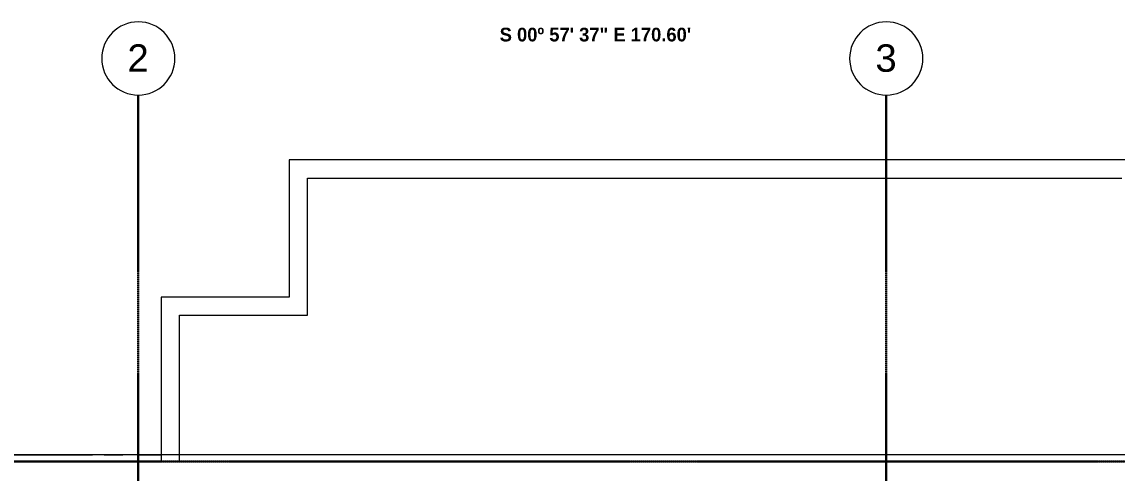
# Model space of a CAD drawing. Header units: inches. Extents: x -4110 to -1846, y 9754 to 12280.
# Drawn here: x -3205.2 to -2726.4, y 12082.2 to 12279.5 of the extents above; entities that cross this region are included whole.
import ezdxf

# ---------------------------------------------------------------- set-up
doc = ezdxf.new("R2010")
doc.units = ezdxf.units.IN
doc.header["$MEASUREMENT"] = 0
doc.linetypes.add('Grid Line 1_2_', pattern=[0.875, 0.5, -0.125, 0.125, -0.125])
for name, color, linetype, lineweight in [('0-1', 7, 'Continuous', 5), ('0-4', 155, 'Continuous', 5), ('A-WALL-2', 250, 'Continuous', 9), ('C-TOPO-1', 250, 'Continuous', 9), ('G-ANNO-TEXT-1', 147, 'Continuous', 20), ('S-FNDN-1', 250, 'Continuous', 9), ('S-GRID-1', 1, 'Grid Line 1_2_', 30), ('S-GRID-IDEN', 1, 'Continuous', 9), ('S-GRID-IDEN-1', 165, 'Continuous', 9)]:
    doc.layers.add(name, color=color, linetype=linetype, lineweight=lineweight)
doc.styles.add('Arial', font='arial.ttf', dxfattribs={"height": 12})
doc.styles.add('Century Gothic_B', font='GOTHICB.TTF', dxfattribs={"height": 6})

# ---------------------------------------------------------------- blocks, each defined once
blk = doc.blocks.new('CTR  - Topography_rvt-1-ENLARGED FLOOR PLAN - BASEMENT')
at = {"layer": 'C-TOPO-1'}
for p, q in [((-3197.4, 12090.19), (-3233.21, 12090.19)), ((-3210.24, 12090.19), (-3174.38, 12090.19)), ((-3197.4, 12090.19), (-3174.38, 12090.19)), ((-3166.35, 12090.19), (-3174.38, 12090.19)), ((-3169.2, 12090.19), (-3174.38, 12090.19)), ((-3169.2, 12090.19), (-3161.13, 12090.19)), ((-3166.35, 12090.19), (-3161.13, 12090.19)), ((-3150.78, 12090.19), (-3161.13, 12090.19)), ((-3154.51, 12090.19), (-3161.13, 12090.19)), ((-3154.51, 12090.19), (-3144.32, 12090.19)), ((-3150.78, 12090.19), (-3144.32, 12090.19))]:
    blk.add_line(p, q, dxfattribs=at)
blk = doc.blocks.new('CTR - 1st Phase - Shell_rvt-1-ENLARGED FLOOR PLAN - BASEMENT')
at = {"layer": 'S-FNDN-1'}
for p, q in [((-2838.32, 12090.19), (-3829.32, 12090.19)), ((-2694.32, 12090.19), (-2838.32, 12090.19)), ((-3829.32, 12087.19), (-2838.32, 12087.19)), ((-2838.32, 12087.19), (-2694.32, 12087.19))]:
    blk.add_line(p, q, dxfattribs=at)
blk = doc.blocks.new('Grid - Grid Head - Circle-1738874-ENLARGED FLOOR PLAN - BASEMENT')
at = {"layer": 'S-GRID-IDEN-1'}
for start, end in [(360, 180), (180, 360)]:
    blk.add_arc((0, 0), 0.25, start, end, dxfattribs=at)
blk = doc.blocks.new('CTR - 1st Phase - Structure_rvt-1-ENLARGED FLOOR PLAN - BASEMENT')
at = {"layer": 'A-WALL-2'}
for p, q in [((-3080.32, 12219.19), (-3088.32, 12219.19)), ((-3088.32, 12219.19), (-3088.32, 12159.19)), ((-2716.32, 12219.19), (-3080.32, 12219.19)), ((-3080.32, 12159.19), (-3080.32, 12211.19)), ((-3080.32, 12211.19), (-2724.32, 12211.19)), ((-3144.32, 12159.19), (-3144.32, 12087.19)), ((-3088.32, 12159.19), (-3144.32, 12159.19)), ((-3080.32, 12151.19), (-3080.32, 12159.19)), ((-3136.32, 12087.19), (-3136.32, 12151.19)), ((-3136.32, 12151.19), (-3080.32, 12151.19)), ((-3144.32, 12087.19), (-3136.32, 12087.19))]:
    blk.add_line(p, q, dxfattribs=at)
at = {"layer": 'S-FNDN-1'}
for p, q in [((-2838.32, 12087.19), (-3829.32, 12087.19)), ((-2694.32, 12087.19), (-2838.32, 12087.19))]:
    blk.add_line(p, q, dxfattribs=at)
at = {"layer": 'S-GRID-1'}
for p, q in [((-3154.32, 9772.61), (-3154.32, 12247.5)), ((-2827.32, 9772.61), (-2827.32, 12247.5)), ((-1846.46, 12087.19), (-4076.95, 12087.19))]:
    blk.add_line(p, q, dxfattribs=at)
at = {"layer": '0-4', "xscale": 63.99999999999997, "yscale": 63.99999999999997, "zscale": 63.99999999999997}
for p in [(-3154.32, 12263.5), (-2827.32, 12263.5)]:
    blk.add_blockref('Grid - Grid Head - Circle-1738874-ENLARGED FLOOR PLAN - BASEMENT', p, dxfattribs=at)
at = {"layer": 'S-GRID-IDEN', "char_height": 12, "width": 11.312, "attachment_point": 1, "style": 'Arial'}
for s, insert in [('2', (-3159.08, 12269.69)), ('3', (-2832.08, 12269.69))]:
    blk.add_mtext(s, dxfattribs=dict(at, insert=insert))

msp = doc.modelspace()

# ---------------------------------------------------------------- block references
at = {"layer": '0-1'}
for name in ['CTR - 1st Phase - Structure_rvt-1-ENLARGED FLOOR PLAN - BASEMENT', 'CTR - 1st Phase - Shell_rvt-1-ENLARGED FLOOR PLAN - BASEMENT', 'CTR  - Topography_rvt-1-ENLARGED FLOOR PLAN - BASEMENT']:
    msp.add_blockref(name, (0, 0), dxfattribs=at)

# ---------------------------------------------------------------- texts
at = {"layer": 'G-ANNO-TEXT-1', "insert": (-2996.33, 12276.95), "char_height": 6, "width": 104.03, "attachment_point": 1, "style": 'Century Gothic_B'}
msp.add_mtext('S 00º 57\' 37" E 170.60\'', dxfattribs=at)

doc.saveas('drawing.dxf')
